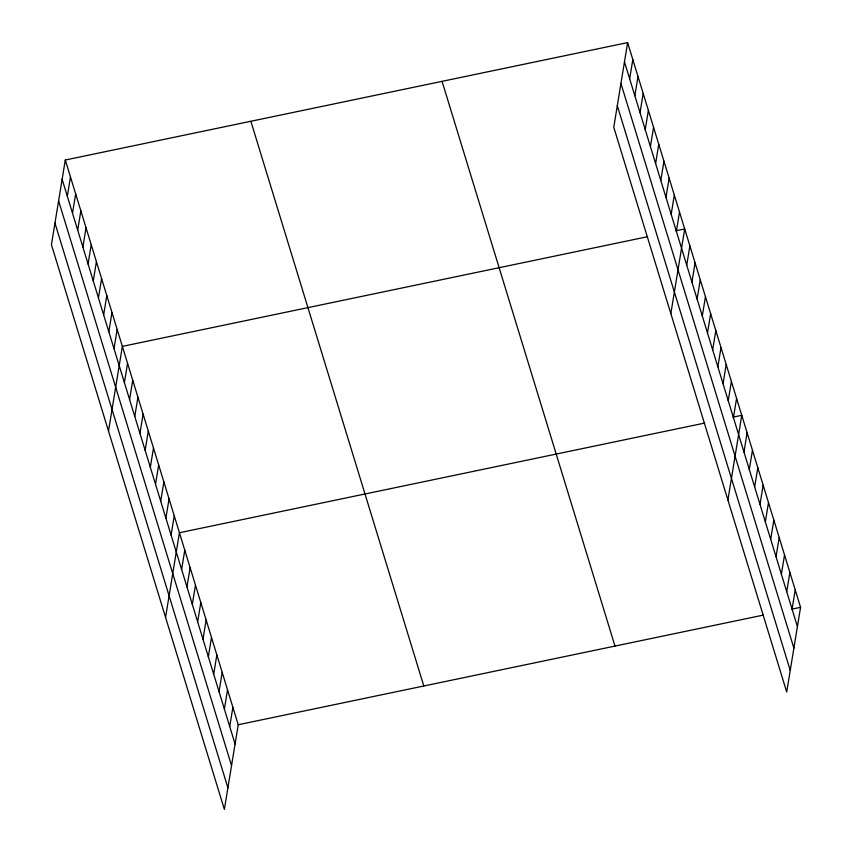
<?xml version="1.0" encoding="UTF-8"?>
<svg xmlns="http://www.w3.org/2000/svg" width="852" height="852" viewBox="0 0 852 852"><rect width="100%" height="100%" fill="white"/><g stroke="black" fill="none" stroke-linecap="round" stroke-linejoin="round"><path stroke-width="1.28" d="M65.295 160.016L51.429 244.673L224.374 809.4L238.23 724.743L65.295 160.016L627.626 42.6L800.571 607.327L786.705 691.984L613.77 127.257L627.626 42.6M67.319 196.226L70.482 176.96M72.516 213.17L75.668 193.905M77.702 230.115L80.855 210.849M82.889 247.059L86.041 227.782M88.076 264.003L91.228 244.726M93.262 280.936L96.425 261.67M98.449 297.88L101.612 278.615M103.646 314.825L106.798 295.548M108.832 331.769L111.985 312.492M114.019 348.702L117.171 329.436M108.502 431.037L122.358 346.381L647.584 236.707M124.392 382.591L127.555 363.325M129.579 399.535L132.742 380.258M134.776 416.479L137.928 397.202M139.962 433.412L143.115 414.147M145.149 450.357L148.301 431.091M150.335 467.301L153.488 448.035M155.522 484.245L158.674 464.968M160.708 501.189L163.872 481.912M165.895 518.122L169.058 498.857M171.092 535.067L174.245 515.801M165.565 617.391L179.431 532.734L704.657 423.071M181.625 569.466L184.778 550.19M186.971 586.922L190.124 567.645M192.318 604.377L195.47 585.1M197.653 621.832L200.816 602.556M203 639.288L206.163 620.011M208.346 656.743L211.509 637.466M213.692 674.198L216.855 654.922M219.039 691.654L222.191 672.377M224.385 709.109L227.537 689.832M229.731 726.564L232.884 707.288M629.66 78.81L632.823 59.544M634.846 95.754L638.01 76.488M640.044 112.698L643.196 93.422M645.23 129.642L648.383 110.366M650.417 146.576L653.569 127.31M655.603 163.52L658.756 144.254M660.79 180.464L663.953 161.188M665.976 197.408L669.139 178.132M671.174 214.342L674.326 195.076M676.36 231.286L679.513 212.02M670.843 313.611L684.699 228.964L676.041 230.764M686.733 265.174L689.886 245.898M691.92 282.118L695.072 262.842M697.106 299.052L700.269 279.786M702.304 315.996L705.456 296.73M707.49 332.94L710.643 313.674M712.677 349.884L715.829 330.608M717.863 366.818L721.016 347.552M723.05 383.762L726.202 364.496M728.236 400.706L731.399 381.44M733.423 417.65L736.586 398.374M727.906 499.975L741.772 415.318L733.114 417.129M743.966 452.05L747.119 432.773M749.302 469.505L752.465 450.229M754.648 486.961L757.811 467.684M759.995 504.416L763.158 485.139M765.341 521.871L768.504 502.595M770.687 539.327L773.84 520.05M776.034 556.782L779.186 537.505M781.38 574.237L784.532 554.961M786.726 591.682L789.879 572.416M792.072 609.137L795.225 589.872M238.23 724.743L763.456 615.08M791.913 609.137L800.571 607.327M624.473 61.866L797.419 626.593M620.938 83.443L793.883 648.17M617.306 105.68L790.241 670.407M442.06 81.345L614.995 646.072M250.861 121.272L423.806 685.998M62.132 179.293L235.077 744.02M58.607 200.87L231.542 765.597M54.965 223.096L227.899 787.823"/></g></svg>
